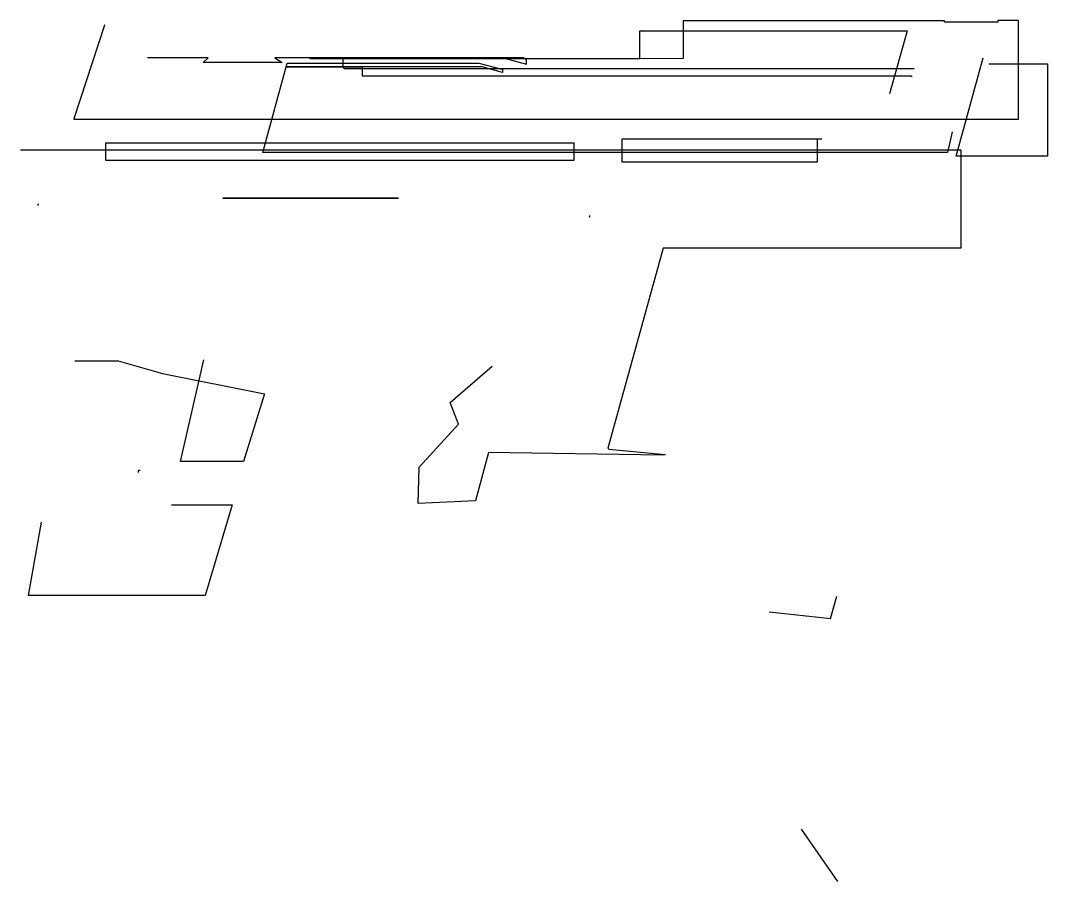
# Model space of a CAD drawing. Header units: metres. Extents: x 1.9 to 39.4, y -6 to 25.4.
import ezdxf

# ---------------------------------------------------------------- set-up
doc = ezdxf.new("R2010")
doc.units = ezdxf.units.M

msp = doc.modelspace()

# ---------------------------------------------------------------- linework, layer by layer
for points in [[(5.01, 25.237), (4.98, 25.238), (3.865, 21.821), (3.865, 21.816), (3.87, 21.816), (38.339, 21.816), (38.339, 25.413), (37.581, 25.413), (37.581, 25.352), (35.638, 25.352), (35.638, 25.404), (26.095, 25.404), (26.095, 24.024), (12.481, 24.021), (12.481, 24.022), (19.618, 24.022), (20.375, 23.818), (20.375, 23.974), (20.26, 24.052), (11.2, 24.052), (11.458, 23.876), (8.586, 23.876), (8.762, 24.052), (6.55, 24.052)], [(34.533, 23.648), (13.743, 23.648), (13.692, 23.698), (13.692, 24.027), (24.518, 24.027), (24.518, 25.042), (34.276, 25.042), (33.626, 22.74)], [(37.258, 23.833), (39.392, 23.833), (39.392, 20.458), (36.062, 20.458), (37.042, 24.049)], [(35.918, 21.346), (35.746, 20.602), (10.754, 20.602), (11.646, 23.862), (18.637, 23.862), (19.478, 23.632), (19.503, 23.625), (19.503, 23.517), (18.757, 23.717), (11.596, 23.717), (14.381, 23.717), (14.381, 23.39), (34.432, 23.39), (34.428, 23.357)], [(31.161, 21.077), (23.87, 21.077), (23.859, 21.077), (23.859, 21.066), (23.859, 20.256), (31, 20.256), (31, 21.058)], [(1.916, 20.695), (36.229, 20.695), (36.229, 17.105), (33.044, 17.105), (25.366, 17.105), (23.347, 9.808), (23.386, 9.769), (25.436, 9.575), (25.436, 9.557), (25.33, 9.547), (18.988, 9.646), (18.522, 7.878), (16.423, 7.781), (16.462, 9.112), (17.9, 10.676), (17.598, 11.465), (19.125, 12.793)], [(5.03, 20.952), (22.107, 20.952), (22.107, 20.31), (5.03, 20.31), (5.03, 20.952)], [(9.296, 18.935), (15.708, 18.935), (9.296, 18.935)], [(2.58, 18.698), (2.544, 18.699), (2.545, 18.663)], [(22.708, 18.272), (22.672, 18.274), (22.674, 18.238)], [(3.891, 12.989), (5.478, 12.989), (7.099, 12.524), (10.824, 11.782), (10.048, 9.316), (8.754, 9.316), (7.754, 9.316), (8.599, 13.024)], [(6.277, 8.984), (6.209, 8.986), (6.21, 8.917)], [(7.426, 7.737), (8.642, 7.737), (9.638, 7.737), (8.653, 4.431), (2.201, 4.431), (2.684, 7.1)], [(29.231, 3.835), (31.485, 3.585), (31.488, 3.621), (31.702, 4.399)], [(31.743, -6.012), (30.414, -4.101)]]:
    msp.add_lwpolyline(points)

doc.saveas('drawing.dxf')
